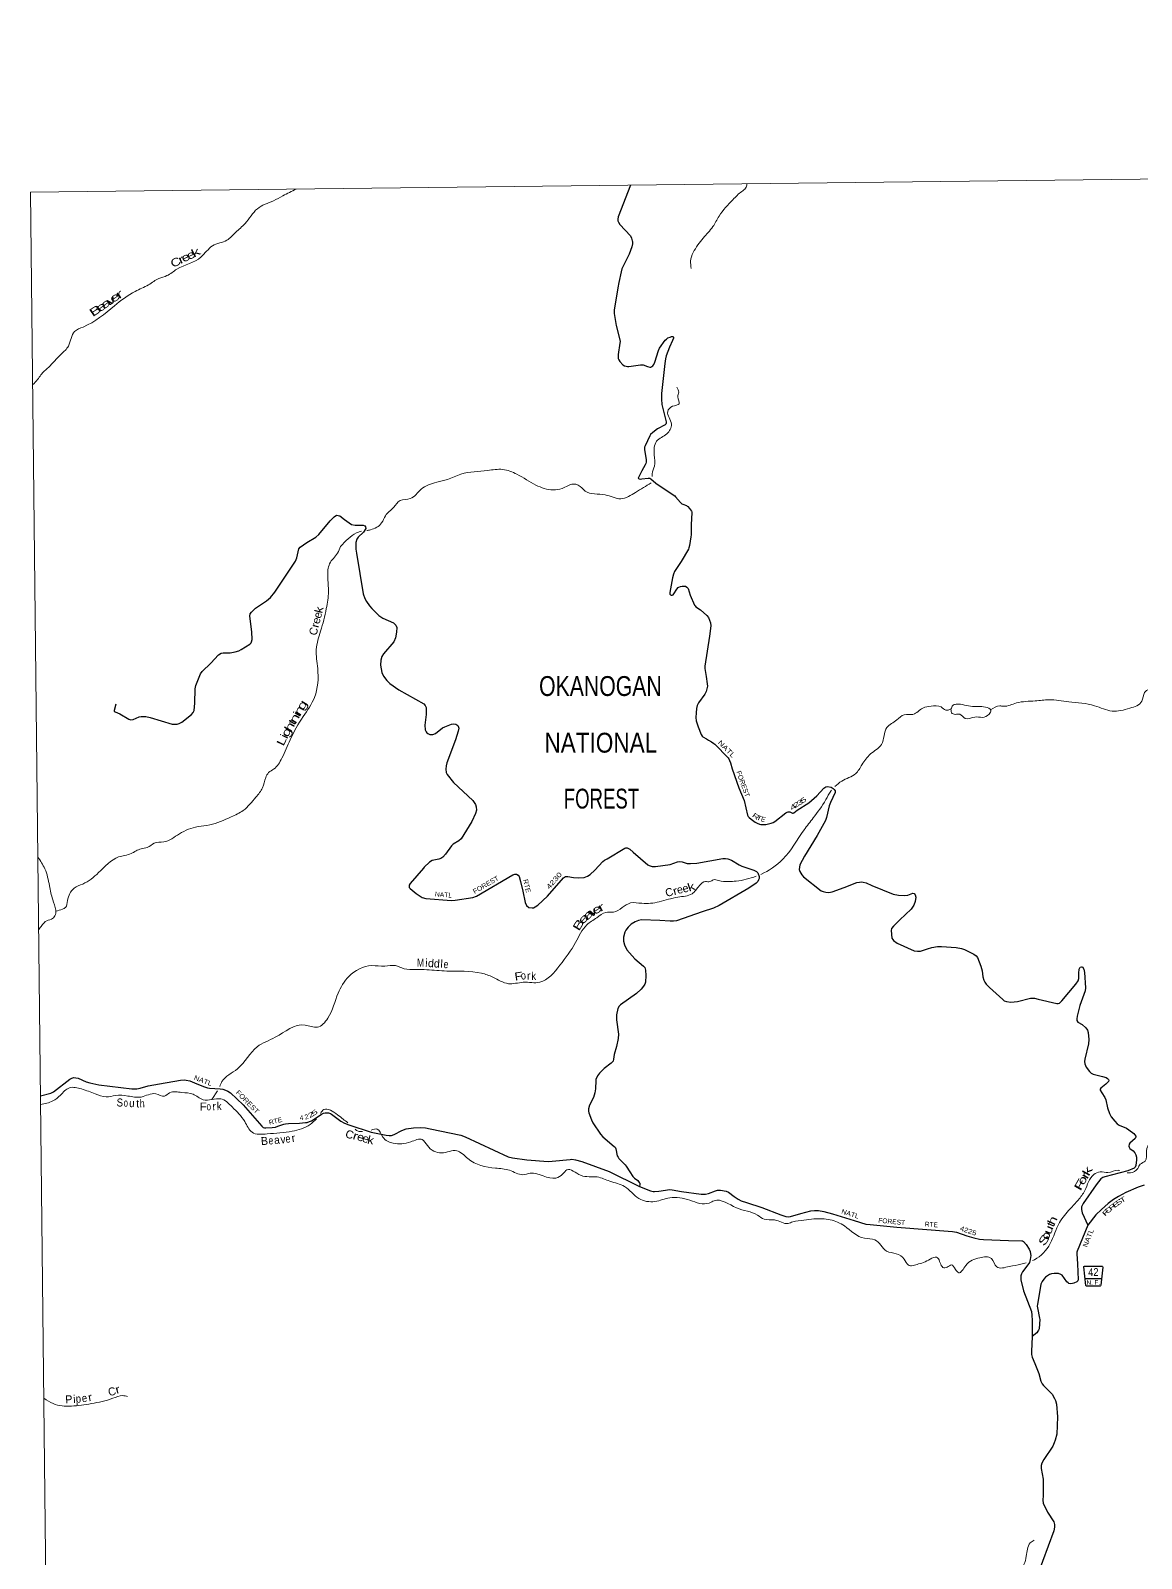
# Model space of a CAD drawing. Header units: feet. Extents: x 244583 to 493183, y 184934 to 372822.
# Drawn here: x 244583 to 272346, y 334633 to 372822 of the extents above; entities that cross this region are included whole.
import ezdxf
from ezdxf.enums import TextEntityAlignment as Align

# ---------------------------------------------------------------- set-up
doc = ezdxf.new("R2010")
doc.units = ezdxf.units.FT
doc.header["$LTSCALE"] = 70
doc.linetypes.add('DOT_DASHED', pattern=[7.7, 5, -1.2, 0.3, -1.2])
for name, color, linetype, lineweight in [('29', 7, 'Continuous', 25), ('30', 7, 'Continuous', 25), ('39', 7, 'Continuous', 13), ('4', 7, 'Continuous', 13), ('44', 7, 'DOT_DASHED', 13)]:
    doc.layers.add(name, color=color, linetype=linetype, lineweight=lineweight)
doc.layers.add('41', color=7, linetype='Continuous')

msp = doc.modelspace()

# ---------------------------------------------------------------- linework, layer by layer
at = {"layer": '29'}
for points in [[(259574.82, 368955.32), (259268.38, 368169.97), (259261.74, 368111.86), (259261.74, 368069.13), (259274.55, 368034.94), (259308.14, 367977.43), (259576, 367687.75), (259603.4, 367634.3), (259620.49, 367569.12), (259624.76, 367548.82), (259624.76, 367487.93), (259611, 367420.51), (259541.52, 367233.33), (259395.25, 366929.34), (259364.24, 366867.19), (259342.88, 366790.27), (259283.11, 366523.39), (259263.89, 366395.5)], [(259263.89, 366395.5), (259167.77, 365835.13), (259167.26, 365752.49), (259214.99, 365451.29), (259312.98, 365095.8), (259317.25, 365051.99), (259313.72, 365008.24), (259270.21, 364722.93), (259272.4, 364626.78), (259285.22, 364588.31), (259307.64, 364548.48), (259381.31, 364468.65), (259426.15, 364443.01), (259471.39, 364431.59), (259505.16, 364426.99), (259532.92, 364425.92), (259827.6, 364469.72), (259875.03, 364467.81), (259895.93, 364464.39), (259999.09, 364424.52), (260060.36, 364409.89), (260081.71, 364407.76), (260102.35, 364414.99), (260113.74, 364422.72), (260135.1, 364446.22), (260156.45, 364478.27), (260181.15, 364531.85), (260273.01, 364826.42), (260303.79, 364882.12), (260446.43, 365080.69), (260474.62, 365106.48), (260513.06, 365138.54), (260564.31, 365162.04), (260604.88, 365174.86), (260630.76, 365173.95), (260647.59, 365162.04), (260651.86, 365134.26), (260630.5, 365073.16), (260550.46, 364911.92), (260468.22, 364691.95), (260448.53, 364615.08), (260435.64, 364501.01)], [(260435.64, 364501.01), (260350.55, 363747.85), (260348.64, 363611.81), (260361.45, 363471.96), (260465.96, 363045.17), (260468.22, 363004.97), (260461.82, 362986.81), (260447.06, 362970.12), (260254.86, 362864.56), (260130.83, 362774.2), (260079.58, 362722.91), (260059.72, 362696.44), (259942.92, 362440.86), (259930.1, 362406.67), (259927.97, 362382.1), (259928.33, 362350.49), (259965.18, 362093.37), (259964.27, 362031.67), (259957.87, 361997.48), (259945.19, 361965.88), (259858.86, 361816.58), (259784.9, 361668.42), (259772.09, 361633.16), (259779.38, 361623.11), (259789.17, 361613.93), (259814.8, 361608.59), (259862.36, 361617.1), (260015.52, 361635.3), (260041.14, 361635.3), (260062.5, 361632.09), (260083.85, 361618.2), (260205.87, 361508.7), (260490.18, 361318.2), (260681.76, 361189.78), (260703.03, 361168.26), (260826.17, 361025.87)], [(260826.17, 361025.87), (260841.27, 361008.41), (260859, 360993.72), (260882.49, 360980.37), (260975.71, 360949.25), (260996.73, 360936.03), (261006.34, 360928.02), (261051.18, 360879.94), (261100.3, 360811.57), (261108.84, 360790.73), (261110.26, 360769.15), (261091.1, 360478.39), (261091.62, 360218.36), (261087.49, 360168.92), (261051.19, 359948.84), (261036.62, 359896.48), (261023.43, 359860.16), (260842.5, 359555.02), (260677.2, 359298.94), (260649.74, 359236.22), (260627.31, 359146.51), (260557.04, 358773.86), (260562.19, 358733.01), (260572.86, 358722.33), (260594.22, 358713.78), (260618.78, 358710.88), (260643.33, 358722.33), (260662.55, 358741.56), (260735.38, 358862.94), (260765.05, 358897.54), (260788.54, 358912.5), (260826.97, 358929.59), (260869.48, 358938.84), (260910.25, 358938.14), (260948.69, 358931.73), (260984.99, 358913.57), (261004.21, 358896.47), (261019.16, 358874.04), (261067.54, 358709.92), (261175.04, 358460.57), (261189.99, 358439.2), (261212.15, 358417.17), (261322.56, 358345.33), (261482.74, 358202.14), (261523.1, 358149.67), (261555.13, 358087.7), (261576.49, 358019.32), (261580.24, 357944.52), (261550.38, 357687.77), (261433.42, 356938.11), (261435.27, 356874.55), (261465, 356677.73), (261496.58, 356491.04), (261497.49, 356437.04), (261482.54, 356370.8), (261465.46, 356304.56), (261434.39, 356233.49), (261277.54, 356022.5), (261241.26, 355950.51), (261224.16, 355876.13), (261216.15, 355768.46), (261209.21, 355656.04), (261219.62, 355571), (261239.11, 355495.78), (261266.87, 355415.65), (261343.74, 355227.62), (261371.5, 355182.74), (261388.43, 355165.97), (261476.57, 355116.2)], [(249090.67, 357013.19), (249281, 357216.96), (249342.89, 357257.99), (249400.58, 357268.24), (249571.06, 357271.71), (249695.27, 357289.61), (249790.55, 357319.49), (249849.01, 357353.72), (250062.55, 357484.06), (250096.72, 357518.25), (250108.06, 357541.04), (250122.35, 357603.72), (250115.73, 357795.23), (250064.35, 358189.06), (250071.1, 358240.48), (250100.99, 358283.22), (250206.43, 358386.1), (250480.23, 358564.24), (250579.32, 358648.6), (250690.59, 358787.17), (251200.5, 359563.82), (251237.02, 359642.2), (251288.14, 359868.37), (251322.43, 359911.44), (251485.55, 360022.44), (251715.34, 360163.58), (251791.25, 360225.55), (252074.25, 360571.23), (252172.31, 360667.86), (252227.83, 360706.32), (252267.97, 360705.05), (252308.98, 360689.22), (252431.55, 360598.24), (252607.93, 360479.82), (252692.79, 360455.55), (252894.07, 360462.72), (252936.78, 360445.63), (252953.86, 360419.99), (252958.13, 360377.25), (252904, 360283.39), (252770.22, 360159.3), (252733.28, 360105.79), (252714.7, 360026.82), (252713.31, 359861.38), (252730.62, 359756)], [(252730.62, 359756), (252896.62, 358745.12), (252936.78, 358627.23), (252976.86, 358549.56), (253052.09, 358439.2), (253109.21, 358379.48), (253291.25, 358204.15), (253384.37, 358134.33), (253654.27, 358018.25), (253714.87, 357961.1), (253735.41, 357902.86), (253728.08, 357784.03), (253701.24, 357642.18), (253661.5, 357546.53), (253402.29, 357240.46), (253364.82, 357174.3), (253333.96, 357082.34), (253328.12, 356961.73), (253363.85, 356778.92), (253405.74, 356685.47), (253483.44, 356575.93), (253562.62, 356499.87), (253787.7, 356344.19), (254408.31, 355994.71), (254448.63, 355949.85), (254469.98, 355898.57), (254469.59, 355728.13), (254433.91, 355457.12), (254448.63, 355343.01), (254469.98, 355291.73), (254482.79, 355270.36), (254508.42, 355248.99), (254563.94, 355227.62), (254638.04, 355228.35), (254700.6, 355253.26), (254881.78, 355391.63), (254939.76, 355419.93), (255106.32, 355488.31), (255153.3, 355492.58), (255213.68, 355484.52), (255260.07, 355454.12), (255281.42, 355407.11), (255285.69, 355381.47), (255271.37, 355306.55), (255206.39, 355093.27), (254984.03, 354517.27), (254969.66, 354443.42), (254965.39, 354362.22), (254973.93, 354281.03), (254993.16, 354227.22), (255152.34, 354025.55), (255635.18, 353579.93), (255704.23, 353475.46), (255721.31, 353415.63), (255725.58, 353338.71), (255699.96, 353248.97), (255612.04, 353055.24), (255345.49, 352622.89), (255287.07, 352567.41), (255144.76, 352486.14), (255103.31, 352441.9), (254955.34, 352234.63), (254884.24, 352161.35), (254837.26, 352131.43), (254789.73, 352111.59), (254619.46, 352075.87), (254556.52, 352039.28), (254422.09, 351909.98)], [(246713.19, 355985.28), (246669.44, 355829.12), (246675.9, 355806.96), (246695.06, 355790.66), (246814.45, 355743.87), (247040.99, 355606.9), (247091.96, 355595.54), (247143.49, 355602.62), (247300.92, 355667.24), (247344.22, 355675.27), (247468.07, 355675.27), (247571.98, 355655.82), (248118.71, 355485.94), (248183.42, 355481.9), (248249.62, 355487.24), (248296.59, 355501.13), (248366.48, 355534.42), (248604.09, 355727.62), (248649.25, 355777.29), (248668.15, 355825.92), (248689.68, 356008.1), (248695.47, 356369.07), (248712.99, 356452), (248828.3, 356742.6), (248871.85, 356800.81), (249090.67, 357013.19)], [(261476.57, 355116.2), (261525.21, 355088.73), (261599.99, 355044.92), (261655.51, 355004.32), (261682.73, 354981.76), (262014.25, 354646.41), (262031.34, 354620.77), (262053.63, 354579.73), (262076.18, 354522.48), (262113.87, 354371.58), (262286.01, 353892.05), (262414.78, 353580.77), (262502.06, 353214.04), (262520.09, 353174.23), (262541.69, 353148.53), (262588.76, 353111.36), (262691.16, 353033.15), (262740.73, 353008.12), (262797.93, 352986.14), (262831.09, 352980.79), (262878.14, 352977.43), (262960.22, 352981.86), (263092.61, 353007.51), (263142.08, 353027.05), (263186.11, 353051.59), (263455.63, 353268.19), (263493, 353289.88), (263519.36, 353297.73), (263537.12, 353298.29), (263558.12, 353295.97), (263629.17, 353260.14), (263642.19, 353260.44), (263660.62, 353270.33), (263741.08, 353333.47), (264034.94, 353520.16), (264230.01, 353692.32), (264412.58, 353886.33), (264459.25, 353919.91), (264497.69, 353928.46), (264588.07, 353906.81), (264638.62, 353877.17), (264668.52, 353851.53), (264689.87, 353821.62), (264689.45, 353774.27), (264578.83, 353526.74), (264543.67, 353442.07), (264476.02, 353150.11), (264446.44, 353078.02), (264239.32, 352700.75), (263928.95, 352187.08), (263810.1, 351966.89), (263796.4, 351907.62), (263793.01, 351851.51), (263810.36, 351803.15), (263857.07, 351723.3), (263901.63, 351670.35), (264344.34, 351322.51), (264390.92, 351302.36), (264454.98, 351285.27), (264531.85, 351280.99), (264613.63, 351296.94), (264912.92, 351405.15), (265232.26, 351524.58), (265296.32, 351539.55), (265351.15, 351543.02), (265390.28, 351539.55), (265467.15, 351516.04), (265609.41, 351454.68), (266142.84, 351236.09), (266278.59, 351210.48), (266424.32, 351206.79), (266504.94, 351214.76), (266633.6, 351260.36)], [(254422.09, 351909.98), (254399.48, 351888.23), (254070.62, 351507.15), (254042.91, 351458.35), (254042.91, 351432.71), (254047.18, 351407.07), (254066.75, 351382.07), (254216.5, 351256.77), (254367.48, 351154.93), (254459.27, 351129.75), (255106.33, 351078), (255197.88, 351083.56), (255635.9, 351150.65), (255725.69, 351185.35), (256638.12, 351715.97), (256682.24, 351736.13), (256724.94, 351736.13), (256767.53, 351713.13), (256793.28, 351674.16), (256830.97, 351553.44), (256887.78, 351310.93), (256943.35, 351024.04), (256976.92, 350951.93), (257036.42, 350903.38), (257117.86, 350892.1), (257152.02, 350896.38), (257197.89, 350917.47), (257263.06, 350960.48), (257500.47, 351183), (257898.71, 351642.41), (257950.65, 351674.16), (258011.29, 351677.46), (258151.16, 351654.72), (258266.69, 351648.52), (258416.17, 351657.07), (258502.3, 351687.62), (258565.64, 351725.45), (258687.69, 351835.34), (258885.96, 352055.95), (258924.38, 352086.56), (258990.43, 352119.64)], [(258990.43, 352119.64), (259433.95, 352390.06), (259458.23, 352398.53), (259496.67, 352394.26), (259560.73, 352360.07), (259646.02, 352284.45), (260011.39, 351966.95), (260043.32, 351951.95), (260090.3, 351934.85), (260115.93, 351930.58), (260202.02, 351931.36), (260571.06, 351980.83), (260748, 352041.69), (260812.39, 352051.32), (260871.85, 352041.69), (260995.19, 352001.43), (261072.58, 351998.96), (261231.48, 352013.34), (261886.43, 352126.34), (261948.08, 352127.16), (262007.87, 352122.89), (262101.38, 352087.33), (262291.44, 351969.07), (262358.07, 351936.99), (262661.64, 351837.15), (262729.63, 351800.24), (262755.25, 351770.32), (262789.74, 351679.06), (262793.69, 351629.3), (262776.61, 351590.84), (262755.25, 351556.65), (262717.88, 351511.98), (262534.15, 351384.45)], [(262534.15, 351384.45), (261794.33, 350954.08), (261653.45, 350888.89), (261364.09, 350791), (260722.37, 350571.59), (260654.04, 350558.77), (260567.69, 350559.58), (260308.58, 350581.38), (259853.47, 350598.31), (259778.54, 350582.27), (259697.39, 350545.95), (259594.9, 350488.25), (259517.18, 350410.56), (259462.5, 350338.68), (259432.61, 350283.12), (259402.28, 350161.78), (259398.44, 350065.17), (259424.07, 349966.88), (259486.7, 349843.35), (259688.77, 349616.54), (259904.21, 349434.41), (259932.28, 349400.63), (259949.37, 349340.8), (259958.78, 349203.95), (259949.37, 349037.38), (259932.28, 348986.1), (259900.85, 348934.4), (259847.02, 348861.19), (259724.17, 348750.61), (259330.11, 348473.27), (259292.3, 348436.46), (259261.75, 348378.31), (259225.06, 348222), (259224.23, 348097.17), (259279.7, 347734.2), (259270.89, 347626.63), (259229.86, 347430.07), (259164.74, 347224.86), (259153.63, 347109.73), (259141.3, 347063.01), (259090.6, 347008.8), (258922.12, 346882.19), (258800.62, 346764.9), (258750.19, 346693.41), (258712.69, 346606.88), (258708.17, 346575.66), (258698.6, 346372.69), (258687.16, 346272.89), (258647.87, 346153.72), (258552.15, 345963.88), (258527.46, 345869.18), (258527.47, 345812.42), (258539.38, 345770.04), (258598.91, 345597.95), (258634.72, 345520.42), (258825.84, 345238.41), (258885.41, 345171.85), (259170.57, 344932.99), (259189.36, 344909.36), (259208.27, 344868.35), (259247.51, 344695.02), (259265.01, 344659.15), (259288.12, 344628.65), (259400.31, 344511.33), (259439.41, 344475.17), (259468.83, 344436.27), (259559.71, 344297.58), (259639.03, 344179.75), (259677.7, 344139.24), (259757.63, 344076.71), (259794.52, 344030.47), (259807.13, 344011.54), (259809.8, 343983.26), (259804.66, 343930.72)], [(266633.6, 351260.36), (266667.23, 351253.22), (266690.85, 351223.48), (266709.94, 351159.2), (266692.86, 351056.63), (266658.69, 350962.62), (266592.11, 350860.19), (266305.76, 350591.03), (266146.2, 350439.11), (266099.22, 350379.28), (266088.03, 350327.6), (266111.66, 350132.65), (266129.12, 350101.5), (266150.47, 350075.86), (266241.11, 350012.9), (266667.23, 349819.44), (266746, 349807.71), (266825.25, 349810.9), (266999.59, 349870.44), (267111.39, 349904.92), (267252.33, 349930.56), (267348.21, 349931.5), (267713.57, 349904.92), (267846.34, 349881.37), (267922.84, 349853.63), (268153.45, 349740.38), (268213.24, 349697.64), (268246.56, 349651.41), (268332.82, 349432.68), (268361.53, 349319.63), (268384.07, 349172), (268410.05, 349089.01), (268435.33, 349033.11), (268469.49, 348986.1), (268550.69, 348907.04), (268879.48, 348601.48), (268913.65, 348571.56), (268975.36, 348550.69), (269080.21, 348537.38), (269246.1, 348557.41), (269576.22, 348636.15), (269669.57, 348635.67), (269766.64, 348612.65), (270229.4, 348505.2), (270263.21, 348503.19), (270301.65, 348516.01), (270357.61, 348570.87), (270533.83, 348780.85), (270706.11, 348984.69), (270762.89, 349071.57), (270780.42, 349127.64), (270785.06, 349261.28)], [(270785.06, 349261.28), (270788.47, 349359.67), (270814.14, 349413.45), (270848.3, 349424.14), (270870.36, 349416.12), (270908.09, 349364.31), (270923.24, 349282.38), (270950.8, 348898.49), (270937.39, 348821.1), (270806.43, 348450.97), (270738.29, 348187.22), (270728.72, 348116.43), (270732.99, 348082.25), (270759.05, 348040.58), (270863.16, 347982.69), (270955.07, 347896.34), (270997.78, 347840.79), (271016.38, 347774.82), (271031.95, 347605.74), (271025.27, 347498.87), (270929.01, 347109.45), (270925.18, 347056.58), (270933.72, 346994.62), (270966.82, 346912.83), (271049.03, 346800.17), (271087.47, 346765.98), (271141.7, 346737.76), (271375.22, 346677.03), (271467.57, 346650.6), (271501.73, 346629.23), (271522.08, 346602.05), (271527.36, 346586.49), (271523.09, 346552.31), (271457.41, 346485.55), (271335.17, 346385.64), (271318.09, 346360), (271316.54, 346334.9), (271358.08, 346271.42), (271428.9, 346152.23), (271454.75, 346092.9), (271496.13, 345891.83), (271544.44, 345751.01), (271586.86, 345674.36), (271681.1, 345558.7), (271740.89, 345498.87), (271792.65, 345465.78), (271973.96, 345385.62), (272125.26, 345283.06), (272158.17, 345255.12), (272202.13, 345189.04), (272202.13, 345159.13), (272186.63, 345130.85), (272053.23, 345014.65), (272039.84, 344983.91), (272031.3, 344941.18), (272035.57, 344911.26), (272057.59, 344881.71), (272141.56, 344819.29), (272180.78, 344770.23), (272202.13, 344723.22), (272223.49, 344663.39), (272224.31, 344595.57), (272206.4, 344453.99), (272189.32, 344411.26), (272165.25, 344390.5), (272008.78, 344322.12), (271433.4, 344174.07), (271382.15, 344152.71), (271333.19, 344117.89), (271214.47, 343971.82), (270886.74, 343503.13), (270846.18, 343418.41), (270844.04, 343353.55), (270862.94, 343269.65), (271003.68, 342966.73)], [(244831.84, 346193.9), (245087.93, 346263.46), (245154.86, 346296.81), (245565.7, 346613.41), (245613.24, 346637.72), (245667.87, 346650.34), (245714.1, 346646.13), (245769.42, 346638.62), (245970.45, 346545.21), (246062.55, 346520.91), (246291.79, 346474.18), (247113.53, 346368.59), (247184.97, 346368.59), (247239.56, 346372.71), (247323.66, 346383.3), (247523.35, 346442.24), (247809.37, 346499.73), (248332.26, 346589.36), (248420.51, 346593.56), (248474.82, 346590.82), (248567.6, 346568.33), (248682.25, 346519.36), (248903.8, 346425.35), (249001.73, 346398.27), (249054.94, 346388.28), (249325.57, 346374.05), (249391.29, 346360.17), (249458.53, 346334.94), (249513.16, 346313.91), (249582.02, 346273.57), (249898.58, 345973), (250364.79, 345438.27), (250399.9, 345407.69), (250431.81, 345396.91), (250462.93, 345395.07), (250618.05, 345404.24), (250702.48, 345416.1), (250764.44, 345435.17), (250916.8, 345489.69), (250952.19, 345498.94), (251026.58, 345507.1), (251307.43, 345514.06), (251454.72, 345525.43), (251498.76, 345533.11), (251557.4, 345552.52), (251606.01, 345571.69), (251645.85, 345591.99), (251855.31, 345739.32), (251904.39, 345760.93), (251942.21, 345769.34), (251977.86, 345772.81), (252026.26, 345769.34), (252077.38, 345754.9), (252108.14, 345737.07), (252333.4, 345563.7), (252429.7, 345508.61), (252541.26, 345468.06), (253092.16, 345290.22), (253471.92, 345212.14), (253543.37, 345201.63), (253604.26, 345208.25), (253669.44, 345233.17), (253861.61, 345329.47), (253967.81, 345367.74), (254151.57, 345393.1), (254316.62, 345401.38), (254455.31, 345395.07), (254572.36, 345373.3), (255333.63, 345210.04), (255445.08, 345171.19), (256522.93, 344673.87), (256630.79, 344642.21), (256983.3, 344596.53), (257518.93, 344558.23), (257618.62, 344561.89), (258066.56, 344607.27), (258111.48, 344608.69), (258203.94, 344596.07), (258358.57, 344554.03), (259044.1, 344306.96), (259804.66, 343930.72)], [(259804.66, 343930.72), (260078.26, 343818.11), (260141.3, 343805.49), (260179.12, 343805.49), (260283.82, 343809.56), (260558.01, 343850.63), (260620.38, 343847.54), (260847.89, 343803.39), (261343.21, 343734), (261449.42, 343735.66), (261523.92, 343750.82), (261700.56, 343822.53), (261750.85, 343834.93), (261822.3, 343834.93), (261963.58, 343808.89), (262028.22, 343784.46), (262163.99, 343676.79), (262263.56, 343614.15), (262343.41, 343572.1), (262471.84, 343527.19), (262856, 343405.69), (263336.33, 343218.03), (263457.07, 343178.9), (263520.11, 343170.49), (263575.52, 343179.62), (263832.91, 343256.55), (264087.45, 343321.88), (264171.22, 343329.45), (264276.56, 343326.09), (264406.84, 343302.95), (264625.43, 343247.99), (265164.03, 343079.92), (265457.47, 342991.77), (265564.01, 342978.97), (266236.26, 342913), (267621.76, 342808.84), (267724.17, 342786.62), (267984.52, 342694.3), (268159.68, 342644.84), (268298.36, 342615.4), (268396.48, 342601.71), (269019.45, 342578.86), (269353.19, 342575.45), (269374.21, 342571.25), (269397.88, 342553.98), (269466.66, 342478.73), (269542.3, 342365.19), (269567.53, 342306.32), (269577.12, 342245.97), (269580.13, 342201.19), (269567.52, 342104.47), (269546.51, 342032.98), (269528.79, 342004.88), (269372.78, 341795.4), (269344.8, 341747.02), (269332.18, 341696.56), (269327.99, 341650.3), (269331.79, 341596.83), (269395.19, 341324.25), (269594.31, 340805.07), (269609.55, 340714.64), (269616.38, 340583.87), (269617.35, 340182.75)], [(272411.4, 343962.53), (272266.6, 343913.25), (271958.7, 343783.04), (271769.34, 343683.2), (271651.2, 343607.83), (271510.27, 343500.99), (271344.49, 343358.2), (271207.04, 343218.93), (271003.68, 342966.73)], [(271003.68, 342966.73), (270739.4, 342314), (270732.99, 342284.08), (270731.34, 342244.36), (270743.84, 341992.69), (270766.97, 341596.14), (270756.48, 341571.47), (270732.99, 341545.83), (270657.29, 341510.77), (270619.81, 341500.96), (270572.84, 341498.82), (270534.4, 341505.23), (270513.62, 341519.3), (270478.88, 341550.1), (270362.7, 341711.1), (270329.4, 341733.87), (270276.02, 341750.96), (270229.04, 341757.37), (270165.87, 341754.59), (270100.92, 341744.55), (270045.4, 341727.46), (269994.15, 341699.68), (269949.14, 341664.55), (269904.46, 341614.21), (269864.2, 341551.58), (269833.99, 341488.14), (269819.85, 341429.53), (269746.45, 340985.99), (269742.18, 340935.78), (269744.36, 340893.46), (269799.36, 340638.81), (269804.11, 340606.72), (269801.97, 340498.81), (269789.84, 340374.5), (269776.35, 340337.48), (269759.26, 340310.77), (269728.94, 340274.21), (269617.35, 340182.75)], [(269617.35, 340182.75), (269596.95, 339804.2), (269600.98, 339732.81), (269617.96, 339661.23), (269677.71, 339506.92), (269779.11, 339257.46), (269832.29, 339059.88), (269866.58, 338995.55), (269895.34, 338952.65), (270115.72, 338735.64), (270176.9, 338633.05), (270202.12, 338578.38), (270225.14, 338490.41), (270244.86, 338172.39), (270232.26, 337738.68), (270193.72, 337592.25), (270168.51, 337524.97), (270128.31, 337441.79), (269905.79, 337105.67), (269857.52, 337016.13), (269840.71, 336957.26), (269839, 336880.25), (269888.18, 336611.35), (269891.24, 336206.24), (269878.55, 336086.78), (269888.51, 336016.69), (269999.65, 335787.62), (270155.47, 335547.57), (270176.92, 335477.02), (270172.72, 335413.94), (270153.33, 335323.76), (269732.79, 334176.4)]]:
    msp.add_lwpolyline(points, dxfattribs=at)
at = {"layer": '30'}
msp.add_line((270944.67, 341626.03), (271349.74, 341626.03), dxfattribs=at)
msp.add_lwpolyline([(270990.52, 341435.48), (270971.54, 341437.59), (270960.3, 341457.28), (270904.77, 341917.94), (270910.39, 341929.19), (270924.45, 341937.63), (271365.85, 341936.22), (271372.88, 341932), (271379.91, 341916.53), (271332.81, 341462.91), (271323.67, 341443.92), (271313.14, 341434.77)], close=True, dxfattribs=at)
at = {"layer": '39'}
msp.add_line((249114.03, 346101.93), (249253.2, 346317.26), dxfattribs=at)
for points in [[(261096.91, 366878.69), (261078.79, 367062.17), (261145.2, 367272.77), (261393.75, 367636.65), (261635.06, 367921.73), (261789.78, 368183.71), (262136.77, 368595.03), (262358.73, 368801.2), (262454.82, 368880.91), (262485.19, 368986.87)], [(251217.6, 368859.32), (250891.04, 368691.96), (250652.06, 368566.35), (250252.27, 368370.45), (249943.25, 367995.85), (249709.29, 367779.47), (249491.26, 367583.43), (249129.27, 367440.4), (248847.49, 367162.97), (248240.86, 366857.94), (247992.17, 366695.9), (247793, 366625.2), (247532.15, 366467.07), (247198.66, 366304.15), (246677.48, 365939.45), (245895.51, 365412.59), (245684.65, 365301.41), (245529.01, 364936.48), (245345.38, 364734.75), (245029.83, 364404.49), (244840.01, 364214.81), (244758.47, 364096.89), (244636.92, 363973.2)], [(260116.43, 361674.87), (260119.88, 361745.88), (260172.37, 361936.16), (260169.37, 362216.68), (260230.34, 362558.42), (260486.86, 362742.74), (260597.35, 362986.1), (260507.15, 363300.02), (260628.95, 363430.47), (260789.82, 363494.71), (260759.71, 363665.96), (260780.67, 363783.24), (260736.93, 363907.93)], [(252984.27, 360323.5), (253076.66, 360344.5), (253357.56, 360514.95), (253450.57, 360693.53), (253658.33, 360905.61), (253818.1, 361072.78), (254074.01, 361125.9), (254344.16, 361358.8), (254734.08, 361532.41), (255005.98, 361601.84), (255339.82, 361732.47), (256003.22, 361828.18), (256382.63, 361852.32), (256737.32, 361732.89), (257212.8, 361461.32), (257640.21, 361340.62), (257870.04, 361377.33), (258149.58, 361487.21), (258266.98, 361462.19), (258444.3, 361310.64), (258942.11, 361216.92), (259336.95, 361120.11), (259704.82, 361279.36), (260089.86, 361516.84)], [(252331.86, 359929.04), (252732.15, 360266.24), (252856.91, 360313.2)], [(252331.86, 359929.04), (252252.92, 359756.66), (252057.8, 359496.27), (252010.77, 359172.84), (252026.89, 358799.61), (251974.86, 358377.23), (251831.48, 357810.59), (251723.28, 357353.31), (251758.67, 356877.35), (251679.55, 356155.96), (251399.89, 355680.75), (251068.89, 355096.02), (250865.78, 354637.75), (250658.69, 354363.11), (250532.4, 354275.01), (250461.03, 354151.15), (250382.98, 353896.02), (250213.84, 353660.13), (249898.29, 353329.87), (249595.09, 353167.26), (249064.07, 352967.97), (248769.66, 352926.56), (248303.08, 352744.09), (247911.42, 352544.23), (247669.42, 352511.43), (247500.95, 352402.71), (247347.81, 352370.84), (247096.65, 352251.16), (246784.52, 352167.18), (246283.84, 351774.44), (245887.03, 351489.75), (245672.06, 351384.58), (245507.77, 351074.06), (245457.08, 350903.99), (245378.76, 350862.81), (245218.73, 350810.6)], [(268576.79, 355840.51), (268809.42, 355940.63), (268896.34, 355933.46), (269224.64, 356015.59), (269692.62, 356066.89), (270035.62, 356096.7), (270528.94, 356045.31), (271176.24, 355947.09), (271613.87, 355814.4), (272057.4, 355885.62), (272356.47, 356058.28), (272424.85, 356272.94), (272706.08, 356413.11), (272891.56, 356443.3), (273062.26, 356344.16), (273231.3, 356400.41), (273425.16, 356590.14), (273840.01, 356699.41), (274124.94, 356871.92), (274389.12, 357284.4), (274634.7, 357547.32), (275092.75, 357772.09), (275294.23, 357764.95)], [(264683.3, 353923.58), (264855.11, 354062.76), (265204.5, 354250.07), (265361.69, 354469.69), (265574.88, 354740.35), (265849, 354979.35), (265981.79, 355402.58), (266232.22, 355590.87), (266418.65, 355719.97), (266636.65, 355730.31), (266883.36, 355888.29), (267086.86, 355932.8), (267339.48, 355915.24), (267457.45, 355837.75), (267586.44, 355861.3)], [(267586.44, 355861.3), (267633.91, 355954.64), (267716.42, 355981.73), (268122.93, 355927.43), (268448.23, 355912.65), (268580.35, 355833.29), (268536.98, 355733.94), (268372.22, 355655.53), (268178.26, 355663.6), (267942.37, 355626.83), (267805.93, 355732.39), (267721.12, 355731.51), (267617.9, 355752.63), (267584.37, 355860.92)], [(262829.9, 351730.49), (262830.26, 351730.65), (263385.63, 352107.81), (263912.94, 352841.93), (264144, 353141.04), (264458.19, 353598.44), (264587.16, 353813.73), (264603.37, 353836.16)], [(244764.41, 352162.57), (244939.82, 351871.46), (245055.44, 351446.79), (245137.93, 351098.47), (245211.42, 350836.84), (245190.72, 350695.34), (245102.73, 350613.69), (244951.95, 350549.55), (244866.12, 350455.81), (244786.03, 350350.85)], [(249312.14, 346430.8), (249366.98, 346554.71), (249753.38, 346869.56), (250246.27, 347423.69), (250700.17, 347658.5), (251442.09, 347964.94), (251753.67, 347911.67), (252009.78, 348134.34), (252269.66, 348760.72), (252539.83, 349179.32), (253110.48, 349449.66), (253437.78, 349436.92), (253700.18, 349449.74), (253917.09, 349373.29), (254212.12, 349356.17), (254484.83, 349348.92), (254984.01, 349315.76), (255853, 349260.22), (256136.78, 349162.25), (256524.26, 348998.76), (256893.47, 349032.88), (257311.48, 349035.21), (257811.81, 349460.24), (258205.59, 350029.48), (258483.62, 350468.34), (258734.13, 350648.56), (258958.91, 350780.08), (259148.64, 350790.13), (259580.41, 351016.64), (259859.2, 351007.43), (260293.01, 351044.24), (260760.27, 351162.13), (261114.81, 351246.56), (261298.4, 351452.32), (261450.81, 351552.81), (261561.91, 351549.93), (261648.24, 351597.25), (261773.7, 351574.33), (262032.43, 351552.81), (262216.12, 351560.77), (262717.46, 351685.11)], [(244837.3, 345978.76), (245139.29, 346066.67), (245327.59, 346209.92), (245553.8, 346395.94), (245855.03, 346366.79), (246199.65, 346245.23), (246473.11, 346167.34), (246707.01, 346202.07), (247016.11, 346191.16), (247347.58, 346166.35), (247714.29, 346244.85), (247928.94, 346190.57), (248059.35, 346270.64), (248364.2, 346279.87), (248643.36, 346236.35), (248895.27, 346097.68), (249115.35, 346101.99), (249335.28, 346120.43), (249622.2, 345917.54), (249935.09, 345553.45), (250119.72, 345284.91), (250493.77, 345244.4), (251123.14, 345311.5), (251571.07, 345480.34), (251720.98, 345611.19), (251727.32, 345617.54)], [(271991.09, 344273.7), (272068.68, 344269.84), (272253.24, 344382.92), (272316.75, 344486.52), (272441.13, 344564.51), (272472.71, 344821.17), (272565.46, 345023.98), (272737.93, 345136.78), (272984.9, 345270.54), (273276.77, 345360.37), (273419.15, 345454.7), (273488.87, 345544.23), (273930.76, 345768.83), (274288.45, 345936.04), (274576.08, 346043.99), (274830.72, 346216.19), (275058.47, 346258.92), (275198.36, 346207.9), (275332.02, 346172.96), (275436.63, 346187.62)], [(251825.13, 345757.52), (251914.12, 345851.38), (252252.55, 345721.51), (252516.19, 345519.84)], [(252694.46, 345362.84), (252771.77, 345308.73), (252875.13, 345302.97)], [(253098.99, 345337.81), (253249.13, 345363.9), (253386.57, 345165.51), (253646.72, 345010.78), (254084.58, 345045.61), (254370.76, 345101.07), (254499.6, 344951.03), (254857, 344767.04), (255234.05, 344823.44), (255508.77, 344628.5), (256200.01, 344387.43), (256553.99, 344334.6), (256886.37, 344225.03), (257071.77, 344261.27), (257713.25, 344140.79), (257879.84, 344237.39), (257987.74, 344345.49), (258330.49, 344209.78), (258746.96, 344167.7), (259061.12, 344061.97), (259428.04, 343932.58), (259786.74, 343627.5), (260187.38, 343554.97), (260560, 343647.66), (261061.52, 343584.25), (261542.89, 343516.6), (261667.48, 343574.41), (262222.73, 343396.51), (262753.82, 343212.31), (262918.46, 343113.11), (263179.19, 343093.62), (263513.37, 343004.25), (263634.1, 343045.87), (263908.33, 343085.06), (264162.44, 343117.98), (264570.62, 343095.99), (264921.62, 342944.22), (265421.71, 342636.58), (265686.7, 342596.95), (265976.48, 342315.38), (266219.53, 342249.28), (266416.87, 342114.08), (266515.38, 341967.77), (266777.65, 341992.7), (266938.63, 342046.85), (267252.6, 342147), (267316.56, 342020.51), (267386.43, 341908.21), (267489.39, 341911.3), (267597.83, 341968.94), (267699.98, 341858.99), (267779.66, 341773.03), (267955.44, 341954.5), (268304.76, 342147.86), (268595.78, 342128.68), (268729.26, 341922.18), (269042.21, 341929.47), (269334.44, 341984.99), (269464.68, 342018.41)], [(270563.64, 343370.28), (270765.26, 343590.36), (270930.31, 343830.25), (271158.27, 344230.24), (271311.07, 344294.4), (271510.06, 344276.79), (271763, 344335.43), (271796.74, 344329.73)], [(269624.55, 342076.96), (269670.48, 342099.5), (270064, 342503.23), (270296.71, 343026.4), (270563.64, 343370.28)], [(244917.93, 338637.06), (245147.56, 338501.89), (245602.6, 338442.04), (246102.8, 338501.74), (246638.55, 338636.49), (246886.25, 338701.64), (247007.63, 338682.71)], [(269664.69, 335093.66), (269568.54, 335020), (269469.1, 334687.95), (269410.75, 334479.45), (269286.34, 334215.77), (269224.19, 333985.03), (269133.91, 333739.86), (269075.17, 333567.69), (269041.98, 333272.66), (268967.27, 332894.45), (268907.76, 332605.2), (268807.52, 332347.82), (268771.99, 331893.32), (268710.75, 331388.09), (268719.33, 330586.88), (268761.49, 330044.38), (268955.34, 329623.39)]]:
    msp.add_spline(points, degree=3, dxfattribs=at)
at = {"layer": '4'}
msp.add_lwpolyline([(244583.23, 368785.28), (275154.65, 369142.74), (305725.57, 369542.24), (336295.9, 369983.81), (366865.59, 370467.41), (397437.89, 370993.07), (428002.83, 371560.78), (458570.27, 372170.54), (489136.84, 372822.34), (493183.04, 189004.41), (462363.63, 188347.22), (431543.33, 187732.43), (400722.22, 187160.02), (369900.35, 186630.01), (339077.78, 186142.4), (308254.57, 185697.19), (277430.77, 185294.38), (246606.45, 184933.96)], close=True, dxfattribs=at)
msp.add_lwpolyline([(244583.23, 368785.28), (275154.65, 369142.74), (305725.57, 369542.24), (336295.9, 369983.81), (366865.59, 370467.41), (397437.89, 370993.07), (428002.83, 371560.78), (458570.27, 372170.54), (489136.84, 372822.34), (493183.04, 189004.41), (462363.63, 188347.22), (431543.33, 187732.43), (400722.22, 187160.02), (369900.35, 186630.01), (339077.78, 186142.4), (308254.57, 185697.19), (277430.77, 185294.38), (246606.45, 184933.96)], close=True, dxfattribs=at)

# ---------------------------------------------------------------- texts
at = {"layer": '30'}
for s, height, rotation, width, p in [('NATL', 120, 314.671, 1.3, (261937.79, 354823.33)), ('FOREST', 120, 289.747, 1.05, (262335.24, 353973.15)), ('5', 120, 32.428, 1.6, (263931.29, 353538.51)), ('R', 120, 322.629, 1.45, (262671.38, 353132.68)), ('4', 120, 38.123, 1.8, (263674.13, 353369.42)), ('2', 120, 32.428, 1.6, (263751.97, 353424.02)), ('3', 120, 32.428, 1.6, (263843.73, 353480.21)), ('T', 120, 336.236, 1.35, (262769.36, 353085.3)), ('4230', 120, 49.08, 1.4, (257711.52, 351535.98)), ('FOREST', 120, 30.18, 1.1, (255990.31, 351420.22)), ('RTE', 120, 283.184, 1.05, (256931.19, 351429.99)), ('NATL', 120, 355.427, 1.05, (254899.58, 351163.41)), ('4', 120, 4.414, 0.85, (251358.02, 345587.54)), ('2', 120, 14.78, 1.1, (251494.57, 345612.67)), ('2', 120, 30.917, 1.55, (251620.87, 345670.71)), ('5', 120, 33.917, 1.65, (251714.42, 345727.52)), ('NATL', 120, 342.669, 1.1, (265051.4, 343188.4)), ('F', 120, 45.377, 1.95, (271495.34, 343240.56)), ('O', 120, 40.739, 1.45, (271565.58, 343297.88)), ('R', 120, 40.739, 1.55, (271653.69, 343373.75)), ('E', 120, 37.166, 1.55, (271743.92, 343438.55)), ('S', 120, 32.537, 1.4, (271819.09, 343491.46)), ('T', 120, 32.537, 1.6, (271913.31, 343550.06)), ('4225', 120, 341.476, 1.2, (267998.63, 342765.76)), ('NATL', 120, 67.958, 1.15, (271072.41, 342618.12)), ('42', 194, 0.63, 0.9, (271144.5, 341693.65)), ('N. F.', 114.1, 0.63, 0.95, (271144.25, 341474.77))]:
    msp.add_text(s, height=height, rotation=rotation, dxfattribs=dict(at, width=width)).set_placement(p, align=Align.CENTER)
for s, rotation, p in [('E', 344.803, (262878.66, 353048.89)), ('FOREST', 354.395, (266098.82, 342994.69)), ('RTE', 355.701, (267093.32, 342919.41))]:
    msp.add_text(s, height=120, rotation=rotation, dxfattribs=at).set_placement(p, align=Align.CENTER)
for s, rotation, width, p in [('NATL', 338.871, 1.15, (248653.98, 346605.18)), ('FOREST', 314.484, 1.15, (249701.33, 346269.03)), ('RTE', 13.383, 1.05, (250553.38, 345469.26))]:
    msp.add_text(s, height=120, rotation=rotation, dxfattribs=dict(at, width=width)).set_placement(p)
at = {"layer": '41'}
for s, rotation, width, p in [('C', 28.491, 1.3, (248255.45, 366945.5)), ('r', 25.914, 1.5, (248387.61, 367013.41)), ('e', 25.202, 1.35, (248496.26, 367066.12)), ('e', 25.202, 1.35, (248627.55, 367127.08)), ('k', 28.187, 1.6, (248757.42, 367192.71)), ('e', 35.199, 1.65, (246741.98, 366074.04)), ('r', 35.199, 1.85, (246858.31, 366151.18)), ('B', 33.824, 1.7, (246258.79, 365740.27)), ('e', 34.117, 1.6, (246396.33, 365834.29)), ('a', 34.117, 1.7, (246518.67, 365919.4)), ('v', 34.117, 1.75, (246644.34, 366001.33)), ('k', 75.905, 1.2, (251888.47, 358320.64)), ('e', 75.905, 1.05, (251855.49, 358189.27)), ('r', 75.695, 1.2, (251790.18, 357931.93)), ('e', 75.695, 1.05, (251818.63, 358050.06)), ('g', 58.823, 1.65, (251451.3, 355911.72)), ('t', 60.631, 1.4, (251206.66, 355490.26)), ('n', 60.343, 1.6, (251264.25, 355581.63)), ('i', 60.343, 1.3, (251326.95, 355688.23)), ('n', 58.823, 1.65, (251376.16, 355776.75)), ('i', 63.791, 1.15, (251010.97, 355139.07)), ('g', 62.631, 1.55, (251063.59, 355243.64)), ('h', 60.631, 1.55, (251143.31, 355370.99)), ('L', 64.731, 1.4, (250946.39, 355016.99)), ('r', 14.386, 1.2, (260716.19, 351224.52)), ('k', 18.623, 1.35, (261125.16, 351325.59)), ('r', 28.38, 1.6, (258890.03, 350823.18)), ('B', 58.515, 1.6, (258360.53, 350419.73)), ('e', 50.951, 1.8, (258472.89, 350561.57)), ('a', 44.367, 2.1, (258590.55, 350662.55)), ('v', 32.586, 1.7, (258672.68, 350703.32)), ('e', 32.273, 1.55, (258781.31, 350774.58)), ('M', 358.948, 0.8, (254327.44, 349424.41)), ('e', 356.162, 0.8, (254960.29, 349386.89)), ('F', 8.58, 1.25, (256794.25, 349088.19)), ('o', 6.58, 0.85, (256909.8, 349104.23)), ('k', 0.896, 0.85, (257159.4, 349093.23)), ('S', 358.422, 0.9, (246811.75, 345929.08)), ('o', 359.535, 0.7, (246963.67, 345924.22)), ('u', 358.744, 0.9, (247112.99, 345913.71)), ('h', 1.311, 0.85, (247375.59, 345905.98)), ('F', 359.811, 1.1, (248898.83, 345828.29)), ('k', 1.614, 0.9, (249300.95, 345838.32)), ('o', 2.687, 0.75, (249040.64, 345831.7)), ('C', 342.109, 1.05, (252526.5, 345136.14)), ('r', 342.109, 1.3, (252674.99, 345101.29)), ('e', 4.137, 0.8, (250595.92, 344981.08)), ('a', 6.137, 0.95, (250750.1, 344995.43)), ('v', 6.768, 0.95, (250903, 345009.47)), ('e', 6.265, 0.85, (251025.79, 345026.78)), ('r', 9.265, 1.05, (251167.67, 345044.81)), ('e', 342.109, 1.15, (252804.69, 345069.44)), ('e', 342.109, 1.15, (252932.9, 345031.12)), ('k', 348.382, 1.15, (253064.94, 344993.03)), ('F', 60.293, 1.8, (270891.09, 343927.14)), ('o', 60.021, 1.45, (270952.57, 344038.21)), ('k', 60.58, 1.65, (271082.06, 344266.65)), ('r', 60.156, 1.65, (271025.38, 344162.37)), ('u', 66.792, 1.45, (270113.09, 342809.5)), ('h', 64.925, 1.4, (270211.22, 343039.41)), ('t', 65.66, 1.2, (270166.53, 342941.74)), ('S', 56.44, 1.65, (269993.57, 342542.49)), ('o', 68.077, 1.25, (270049.43, 342668.73)), ('r', 16.305, 1.25, (246785.23, 338761.68)), ('p', 4.19, 0.9, (245784.88, 338526.93)), ('e', 7.478, 0.9, (245941.32, 338542.56)), ('r', 11.321, 1.1, (246088.9, 338567.56))]:
    msp.add_text(s, height=200, rotation=rotation, dxfattribs=dict(at, width=width)).set_placement(p, align=Align.CENTER)
for s, rotation, p in [('C', 76.167, (251752.83, 357783.96)), ('C', 14.386, (260567.44, 351189.27)), ('e', 13.078, (260831.95, 351256.62)), ('e', 13.712, (260972.52, 351287.69)), ('i', 358.007, (254472.68, 349420.03)), ('d', 356.237, (254584.35, 349412.52)), ('d', 356.237, (254730.74, 349401.97)), ('l', 356.162, (254849.59, 349396.32)), ('r', 1.7, (257035.15, 349099.38)), ('t', 359.694, (247260.14, 345904.83)), ('r', 1.721, (249175.32, 345834.38)), ('B', 4.498, (250435.7, 344968.99)), ('C', 14.28, (246641.89, 338709.57)), ('P', 2.725, (245544.22, 338509.34)), ('i', 4.19, (245684.88, 338518.26))]:
    msp.add_text(s, height=200, rotation=rotation, dxfattribs=at).set_placement(p, align=Align.CENTER)
at = {"layer": '44'}
for s, width, p in [('OKANOGAN', 0.8, (257292.04, 356190.84)), ('NATIONAL', 0.85, (257426.06, 354774.59)), ('FOREST', 0.7, (257909.23, 353376.7))]:
    msp.add_text(s, height=495.8, dxfattribs=dict(at, width=width)).set_placement(p)

doc.saveas('drawing.dxf')
